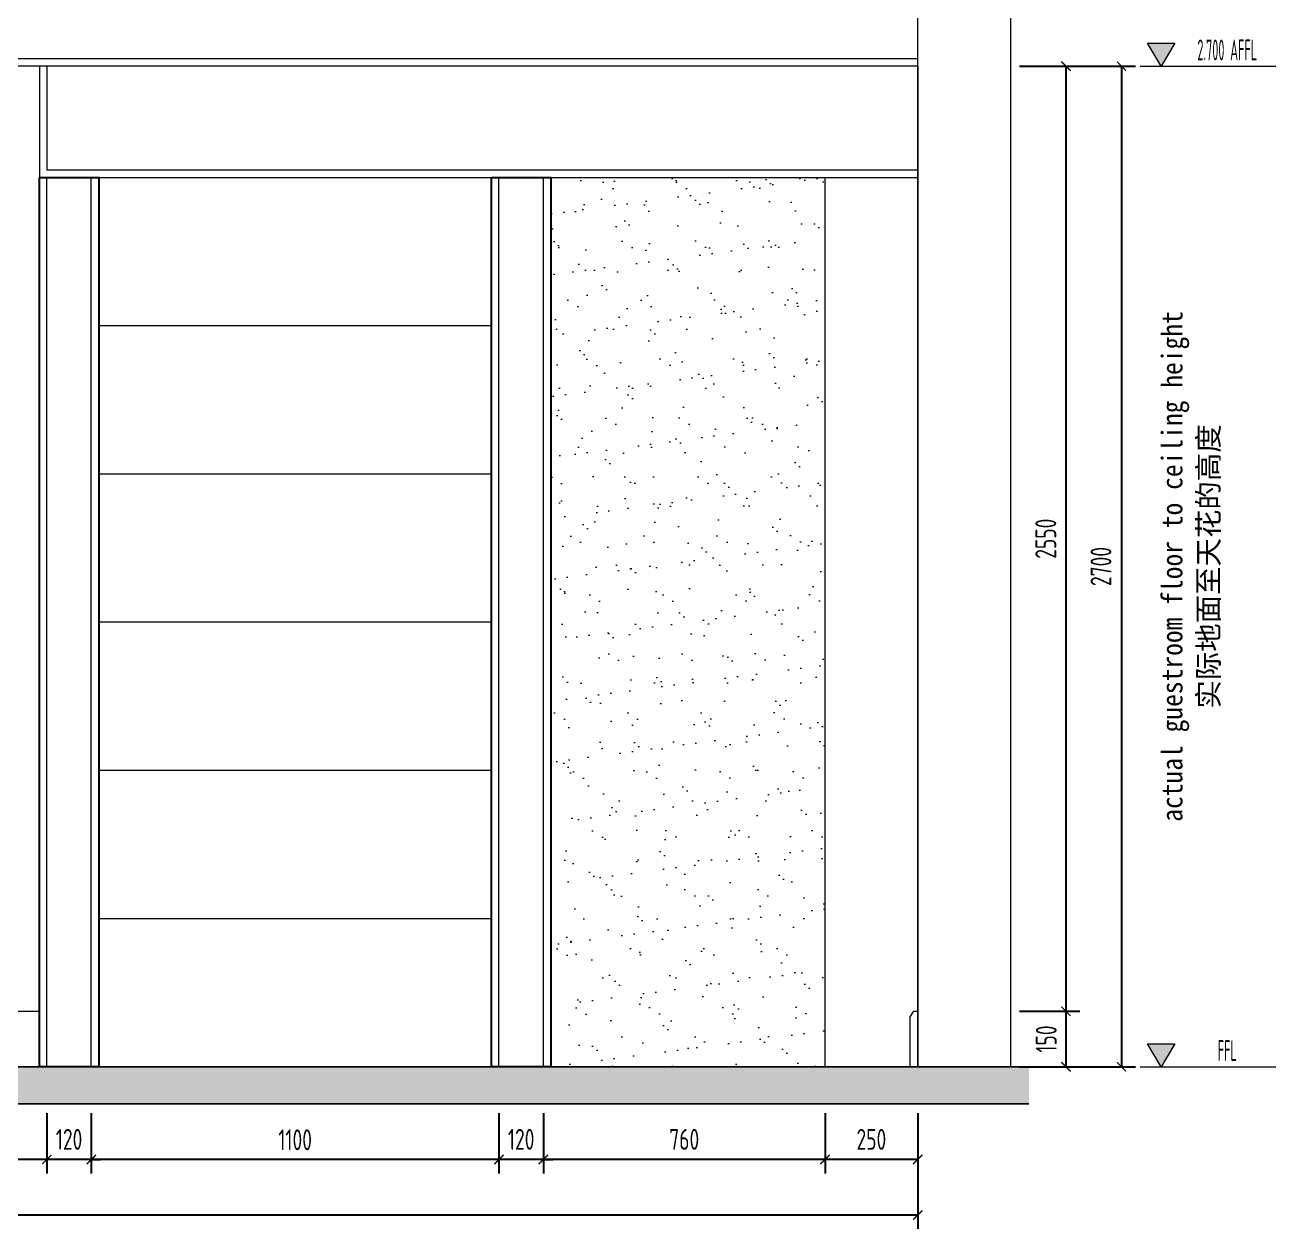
# Model space of a CAD drawing. Header units: millimetres. Extents: x 3162 to 221128, y -144913 to 11496.
# Drawn here: x 44242 to 47618, y -18913 to -15664 of the extents above; entities that cross this region are included whole.
import ezdxf
from ezdxf.enums import TextEntityAlignment as Align

# ---------------------------------------------------------------- set-up
doc = ezdxf.new("R2010")
doc.units = ezdxf.units.MM
doc.header["$LTSCALE"] = 10
doc.layers.get('Defpoints').update_dxf_attribs({"color": 250})
for name, color, linetype, lineweight in [('Contour【轮廓线】', 94, 'Continuous', 0), ('Elevation【立面图库】', 150, 'Continuous', 0), ('FC-Hatch【平面填充】', 250, 'Continuous', 0), ('FF-Text【平面文字】', 2, 'Continuous', 0), ('Fine【细线】', 250, 'Continuous', 0), ('Finish【完成面】', 2, 'Continuous', 0), ('Gray【中细线】', 8, 'Continuous', 0), ('RC-dimensions', 44, 'Continuous', 0), ('Wall【立面墙】', 252, 'Continuous', 0)]:
    doc.layers.add(name, color=color, linetype=linetype, lineweight=lineweight)
doc.layers.add('T-05天花灯具', color=4, linetype='Continuous')
doc.styles.add('宋体', font='', dxfattribs={"width": 0.8})
doc.styles.add('尺寸标注', font='ARCHS.SHX', dxfattribs={"width": 0.8})
doc.styles.add('标高', font='ARCHS.SHX', dxfattribs={"width": 0.5})
doc.styles.get('宋体').set_extended_font_data('SimSun')
doc.dimstyles.new('海龙1：25', dxfattribs={"dimscale": 25, "dimtxt": 2.25, "dimasz": 1, "dimexe": 1.5, "dimexo": 1, "dimgap": 1, "dimtad": 1, "dimdec": 0, "dimrnd": 5, "dimdsep": 46, "dimtxsty": '尺寸标注', "dimblk": 'ARCHTICK', "dimblk1": 'ARCHTICK', "dimblk2": 'ARCHTICK', "dimcen": 1, "dimclrd": 44, "dimclre": 44, "dimclrt": 2, "dimadec": 0, "dimazin": 0, "dimtfac": 1, "dimtdec": 0, "dimtix": 1, "dimtmove": 2, "dimatfit": 3, "dimldrblk": 'hl_arrow2', "dimfxl": 5, "dimfxlon": 1, "dimarcsym": 0})

# ---------------------------------------------------------------- blocks, each defined once
blk = doc.blocks.new('海龙工具_踢脚线')
blk.add_lwpolyline([(20, 0), (20, 90), (10, 100), (0, 100)])
blk = doc.blocks.new('_ArchTick')
at = {"color": 2, "linetype": 'ByBlock', "const_width": 0.15}
blk.add_lwpolyline([(-0.5, -0.5), (0.5, 0.5)], dxfattribs=at)
blk = doc.blocks.new('*D1126')
at = {"layer": 'Defpoints', "color": 0, "transparency": 16777216}
for p in [(46901.2, -15775.1), (46901.2, -18325.1), (47051.2, -18325.1)]:
    blk.add_point(p, dxfattribs=at)
at = {"layer": 'RC-dimensions', "color": 44, "lineweight": -2, "transparency": 16777216}
for p, q in [((46926.2, -15775.1), (47088.7, -15775.1)), ((47051.2, -15775.1), (47051.2, -18325.1)), ((46926.2, -18325.1), (47088.7, -18325.1))]:
    blk.add_line(p, q, dxfattribs=at)
at = {"layer": 'RC-dimensions', "color": 44, "lineweight": -2, "transparency": 16777216, "xscale": 25, "yscale": 25, "zscale": 25}
for p, rotation in [((47051.2, -15775.1), 90), ((47051.2, -18325.1), 270)]:
    blk.add_blockref('_ArchTick', p, dxfattribs=dict(at, rotation=rotation))
at = {"layer": 'RC-dimensions', "color": 2, "transparency": 16777216, "insert": (46996.9, -17050.1), "char_height": 56.25, "attachment_point": 5, "rotation": 90, "style": '尺寸标注'}
blk.add_mtext('2550', dxfattribs=at)
blk = doc.blocks.new('hl_arrow2')
at = {"color": 2}
blk.add_line((-0.22, 0), (-1, 0), dxfattribs=at)
blk.add_lwpolyline([(-0.22, 0), (-0.86, -0.69), (-0.65, -0.86), (0, 0), (-0.65, 0.86), (-0.86, 0.69)], close=True, dxfattribs=at)
for points in [[(-0.86, 0.69), (-0.65, 0.86), (-0.22, 0), (0, 0)], [(-0.86, -0.69), (-0.65, -0.86), (-0.22, 0), (0, 0)]]:
    blk.add_solid(points, dxfattribs=at)
blk = doc.blocks.new('*D1127')
at = {"layer": 'Defpoints', "color": 0, "transparency": 16777216}
for p in [(46901.2, -18325.1), (46901.2, -18475.1), (47051.2, -18475.1)]:
    blk.add_point(p, dxfattribs=at)
at = {"layer": 'RC-dimensions', "color": 44, "lineweight": -2, "transparency": 16777216}
for p, q in [((46926.2, -18325.1), (47088.7, -18325.1)), ((47051.2, -18325.1), (47051.2, -18475.1)), ((46926.2, -18475.1), (47088.7, -18475.1))]:
    blk.add_line(p, q, dxfattribs=at)
at = {"layer": 'RC-dimensions', "color": 44, "lineweight": -2, "transparency": 16777216, "xscale": 25, "yscale": 25, "zscale": 25}
for p, rotation in [((47051.2, -18325.1), 90), ((47051.2, -18475.1), 270)]:
    blk.add_blockref('_ArchTick', p, dxfattribs=dict(at, rotation=rotation))
at = {"layer": 'RC-dimensions', "color": 2, "transparency": 16777216, "insert": (46998.1, -18400.1), "char_height": 56.25, "attachment_point": 5, "rotation": 90, "style": '尺寸标注'}
blk.add_mtext('150', dxfattribs=at)
blk = doc.blocks.new('*D1128')
at = {"layer": 'Defpoints', "color": 0, "transparency": 16777216}
for p in [(46901.2, -15775.1), (46901.2, -18475.1), (47201.2, -18475.1)]:
    blk.add_point(p, dxfattribs=at)
at = {"layer": 'RC-dimensions', "color": 44, "lineweight": -2, "transparency": 16777216}
for p, q in [((47076.2, -15775.1), (47238.7, -15775.1)), ((47201.2, -15775.1), (47201.2, -18475.1)), ((47076.2, -18475.1), (47238.7, -18475.1))]:
    blk.add_line(p, q, dxfattribs=at)
at = {"layer": 'RC-dimensions', "color": 44, "lineweight": -2, "transparency": 16777216, "xscale": 25, "yscale": 25, "zscale": 25}
for p, rotation in [((47201.2, -15775.1), 90), ((47201.2, -18475.1), 270)]:
    blk.add_blockref('_ArchTick', p, dxfattribs=dict(at, rotation=rotation))
at = {"layer": 'RC-dimensions', "color": 2, "transparency": 16777216, "insert": (47145.7, -17125.1), "char_height": 56.25, "attachment_point": 5, "rotation": 90, "style": '尺寸标注'}
blk.add_mtext('2700', dxfattribs=at)
blk = doc.blocks.new('海龍_立面标识')
at = {"style": '宋体', "width": 0.9, "flags": 8}
blk.add_attdef('FLOOR_HEIGHT', text='', height=2.25, rotation=90, dxfattribs=at).set_placement((0, 0), align=Align.CENTER)
at = {"style": '宋体', "flags": 8}
blk.add_attdef('HEIGHT', text='', height=2.25, rotation=90, dxfattribs=at).set_placement((-3.5, 0), align=Align.CENTER)
blk = doc.blocks.new('hl_Elevation-A2')
blk.add_hatch(color=150).paths.add_polyline_path([(3.74, 2.47), (2.27, 0), (0.8, 2.47)])
at = {"color": 150}
blk.add_line((0, 0), (14.67, 0), dxfattribs=at)
blk.add_lwpolyline([(3.74, 2.47), (2.27, 0), (0.8, 2.47)], close=True, dxfattribs=at)
at = {"color": 2, "style": '标高', "width": 0.8, "flags": 8}
blk.add_attdef('HEIGHT', text='', height=2.25, dxfattribs=at).set_placement((9.42, 1.75), align=Align.MIDDLE_CENTER)
blk = doc.blocks.new('*D1129')
at = {"layer": 'Defpoints', "color": 0, "transparency": 16777216}
for p in [(46401.2, -18575.1), (46651.2, -18575.1), (46401.2, -18725.1)]:
    blk.add_point(p, dxfattribs=at)
at = {"layer": 'RC-dimensions', "color": 44, "lineweight": -2, "transparency": 16777216}
for p, q in [((46401.2, -18600.1), (46401.2, -18762.6)), ((46651.2, -18600.1), (46651.2, -18762.6)), ((46651.2, -18725.1), (46401.2, -18725.1))]:
    blk.add_line(p, q, dxfattribs=at)
at = {"layer": 'RC-dimensions', "color": 44, "lineweight": -2, "transparency": 16777216, "xscale": 25, "yscale": 25, "zscale": 25, "rotation": 180}
blk.add_blockref('_ArchTick', (46401.2, -18725.1), dxfattribs=at)
at = {"layer": 'RC-dimensions', "color": 44, "lineweight": -2, "transparency": 16777216, "xscale": 25, "yscale": 25, "zscale": 25}
blk.add_blockref('_ArchTick', (46651.2, -18725.1), dxfattribs=at)
at = {"layer": 'RC-dimensions', "color": 2, "transparency": 16777216, "insert": (46526.2, -18670.8), "char_height": 56.25, "attachment_point": 5, "style": '尺寸标注'}
blk.add_mtext('250', dxfattribs=at)
blk = doc.blocks.new('*D1130')
at = {"layer": 'Defpoints', "color": 0, "transparency": 16777216}
for p in [(39901.2, -18575.1), (46651.2, -18575.1), (39901.2, -18875.1)]:
    blk.add_point(p, dxfattribs=at)
at = {"layer": 'RC-dimensions', "color": 44, "lineweight": -2, "transparency": 16777216}
for p, q in [((39901.2, -18750.1), (39901.2, -18912.6)), ((46651.2, -18750.1), (46651.2, -18912.6)), ((46651.2, -18875.1), (39901.2, -18875.1))]:
    blk.add_line(p, q, dxfattribs=at)
at = {"layer": 'RC-dimensions', "color": 44, "lineweight": -2, "transparency": 16777216, "xscale": 25, "yscale": 25, "zscale": 25, "rotation": 180}
blk.add_blockref('_ArchTick', (39901.2, -18875.1), dxfattribs=at)
at = {"layer": 'RC-dimensions', "color": 44, "lineweight": -2, "transparency": 16777216, "xscale": 25, "yscale": 25, "zscale": 25}
blk.add_blockref('_ArchTick', (46651.2, -18875.1), dxfattribs=at)
at = {"layer": 'RC-dimensions', "color": 2, "transparency": 16777216, "insert": (43276.2, -18820.8), "char_height": 56.25, "attachment_point": 5, "style": '尺寸标注'}
blk.add_mtext('6750', dxfattribs=at)
blk = doc.blocks.new('*D1159')
at = {"layer": 'Defpoints', "color": 0, "transparency": 16777216}
for p in [(42876.2, -18575.1), (44301.2, -18575.1), (42876.2, -18725.1)]:
    blk.add_point(p, dxfattribs=at)
at = {"layer": 'RC-dimensions', "color": 44, "lineweight": -2, "transparency": 16777216}
for p, q in [((42876.2, -18600.1), (42876.2, -18762.6)), ((44301.2, -18600.1), (44301.2, -18762.6)), ((44301.2, -18725.1), (42876.2, -18725.1))]:
    blk.add_line(p, q, dxfattribs=at)
at = {"layer": 'RC-dimensions', "color": 44, "lineweight": -2, "transparency": 16777216, "xscale": 25, "yscale": 25, "zscale": 25, "rotation": 180}
blk.add_blockref('_ArchTick', (42876.2, -18725.1), dxfattribs=at)
at = {"layer": 'RC-dimensions', "color": 44, "lineweight": -2, "transparency": 16777216, "xscale": 25, "yscale": 25, "zscale": 25}
blk.add_blockref('_ArchTick', (44301.2, -18725.1), dxfattribs=at)
at = {"layer": 'RC-dimensions', "color": 2, "transparency": 16777216, "insert": (43588.7, -18669.6), "char_height": 56.25, "attachment_point": 5, "style": '尺寸标注'}
blk.add_mtext('1425', dxfattribs=at)
blk = doc.blocks.new('*D1160')
at = {"layer": 'Defpoints', "color": 0, "transparency": 16777216}
for p in [(44301.2, -18575.1), (44421.2, -18575.1), (44301.2, -18725.1)]:
    blk.add_point(p, dxfattribs=at)
at = {"layer": 'RC-dimensions', "color": 44, "lineweight": -2, "transparency": 16777216}
for p, q in [((44301.2, -18600.1), (44301.2, -18762.6)), ((44421.2, -18600.1), (44421.2, -18762.6)), ((44301.2, -18725.1), (44276.2, -18725.1)), ((44421.2, -18725.1), (44301.2, -18725.1)), ((44421.2, -18725.1), (44446.2, -18725.1))]:
    blk.add_line(p, q, dxfattribs=at)
at = {"layer": 'RC-dimensions', "color": 44, "lineweight": -2, "transparency": 16777216, "xscale": 25, "yscale": 25, "zscale": 25}
blk.add_blockref('_ArchTick', (44301.2, -18725.1), dxfattribs=at)
at = {"layer": 'RC-dimensions', "color": 44, "lineweight": -2, "transparency": 16777216, "xscale": 25, "yscale": 25, "zscale": 25, "rotation": 180}
blk.add_blockref('_ArchTick', (44421.2, -18725.1), dxfattribs=at)
at = {"layer": 'RC-dimensions', "color": 2, "transparency": 16777216, "insert": (44361.2, -18670.8), "char_height": 56.25, "attachment_point": 5, "style": '尺寸标注'}
blk.add_mtext('120', dxfattribs=at)
blk = doc.blocks.new('*D1161')
at = {"layer": 'Defpoints', "color": 0, "transparency": 16777216}
for p in [(44421.2, -18575.1), (45521.2, -18575.1), (44421.2, -18725.1)]:
    blk.add_point(p, dxfattribs=at)
at = {"layer": 'RC-dimensions', "color": 44, "lineweight": -2, "transparency": 16777216}
for p, q in [((44421.2, -18600.1), (44421.2, -18762.6)), ((45521.2, -18600.1), (45521.2, -18762.6)), ((45521.2, -18725.1), (44421.2, -18725.1))]:
    blk.add_line(p, q, dxfattribs=at)
at = {"layer": 'RC-dimensions', "color": 44, "lineweight": -2, "transparency": 16777216, "xscale": 25, "yscale": 25, "zscale": 25, "rotation": 180}
blk.add_blockref('_ArchTick', (44421.2, -18725.1), dxfattribs=at)
at = {"layer": 'RC-dimensions', "color": 44, "lineweight": -2, "transparency": 16777216, "xscale": 25, "yscale": 25, "zscale": 25}
blk.add_blockref('_ArchTick', (45521.2, -18725.1), dxfattribs=at)
at = {"layer": 'RC-dimensions', "color": 2, "transparency": 16777216, "insert": (44971.2, -18672), "char_height": 56.25, "attachment_point": 5, "style": '尺寸标注'}
blk.add_mtext('1100', dxfattribs=at)
blk = doc.blocks.new('*D1162')
at = {"layer": 'Defpoints', "color": 0, "transparency": 16777216}
for p in [(45521.2, -18575.1), (45641.2, -18575.1), (45521.2, -18725.1)]:
    blk.add_point(p, dxfattribs=at)
at = {"layer": 'RC-dimensions', "color": 44, "lineweight": -2, "transparency": 16777216}
for p, q in [((45521.2, -18600.1), (45521.2, -18762.6)), ((45641.2, -18600.1), (45641.2, -18762.6)), ((45521.2, -18725.1), (45496.2, -18725.1)), ((45641.2, -18725.1), (45521.2, -18725.1)), ((45641.2, -18725.1), (45666.2, -18725.1))]:
    blk.add_line(p, q, dxfattribs=at)
at = {"layer": 'RC-dimensions', "color": 44, "lineweight": -2, "transparency": 16777216, "xscale": 25, "yscale": 25, "zscale": 25}
blk.add_blockref('_ArchTick', (45521.2, -18725.1), dxfattribs=at)
at = {"layer": 'RC-dimensions', "color": 44, "lineweight": -2, "transparency": 16777216, "xscale": 25, "yscale": 25, "zscale": 25, "rotation": 180}
blk.add_blockref('_ArchTick', (45641.2, -18725.1), dxfattribs=at)
at = {"layer": 'RC-dimensions', "color": 2, "transparency": 16777216, "insert": (45581.2, -18670.8), "char_height": 56.25, "attachment_point": 5, "style": '尺寸标注'}
blk.add_mtext('120', dxfattribs=at)
blk = doc.blocks.new('*D1163')
at = {"layer": 'Defpoints', "color": 0, "transparency": 16777216}
for p in [(45641.2, -18575.1), (46401.2, -18575.1), (45641.2, -18725.1)]:
    blk.add_point(p, dxfattribs=at)
at = {"layer": 'RC-dimensions', "color": 44, "lineweight": -2, "transparency": 16777216}
for p, q in [((45641.2, -18600.1), (45641.2, -18762.6)), ((46401.2, -18600.1), (46401.2, -18762.6)), ((46401.2, -18725.1), (45641.2, -18725.1))]:
    blk.add_line(p, q, dxfattribs=at)
at = {"layer": 'RC-dimensions', "color": 44, "lineweight": -2, "transparency": 16777216, "xscale": 25, "yscale": 25, "zscale": 25, "rotation": 180}
blk.add_blockref('_ArchTick', (45641.2, -18725.1), dxfattribs=at)
at = {"layer": 'RC-dimensions', "color": 44, "lineweight": -2, "transparency": 16777216, "xscale": 25, "yscale": 25, "zscale": 25}
blk.add_blockref('_ArchTick', (46401.2, -18725.1), dxfattribs=at)
at = {"layer": 'RC-dimensions', "color": 2, "transparency": 16777216, "insert": (46021.2, -18670.8), "char_height": 56.25, "attachment_point": 5, "style": '尺寸标注'}
blk.add_mtext('760', dxfattribs=at)
blk = doc.blocks.new('海龙_08078208')
at = {"layer": 'Fine【细线】'}
for p, q in [((-60, -1200), (-60, 1200)), ((60, -1200), (60, 1200))]:
    blk.add_line(p, q, dxfattribs=at)
at = {"layer": 'T-05天花灯具'}
blk.add_lwpolyline([(-80, 1200), (80, 1200), (80, -1200), (-80, -1200)], close=True, dxfattribs=at)

msp = doc.modelspace()

# ---------------------------------------------------------------- hatches: boundary and pattern name
at = {"layer": 'FC-Hatch【平面填充】'}
h = msp.add_hatch(dxfattribs=at)
h.set_pattern_fill('_USER', color=256, scale=400, pattern_type=0)
h.set_pattern_definition([(0, (44441.2, -18475.1), (0, 400), [])])
h.paths.add_polyline_path([(45501.2, -16075.1), (44441.2, -16075.1), (44441.2, -18475.1), (45501.2, -18475.1)])
h = msp.add_hatch(dxfattribs=at)
h.set_pattern_fill('AR-SAND', color=256, scale=2.5)
h.set_pattern_definition([(37.5, (45661.21, -18475.11), (-4, 122.3533), [0, -96.52, 0, -107.95, 0, -103.1875]), (7.5, (45661.21, -18475.11), (112.381, 179.206), [0, -52.07, 0, -86.995, 0, -33.3375]), (327.5, (45583.11, -18475.11), (197.748, 0.3593), [0, -31.75, 0, -114.3, 0, -149.225]), (317.5, (45583.11, -18475.11), (190.889, 55.732), [0, -15.875, 0, -74.93, 0, -85.725])])
h.paths.add_polyline_path([(46401.2, -16075.1), (45661.2, -16075.1), (45661.2, -18475.1), (46401.2, -18475.1)])
h = msp.add_hatch(dxfattribs=at)
h.set_pattern_fill('钢筋混凝土', color=256, scale=50, angle=180, style=0, pattern_type=2)
h.set_pattern_definition([(225, (0, 0), (35.35534, -35.35534), []), (230, (0, 0), (-71.72602, 6.27522), [7.5, -82.5]), (175, (0, 0), (13.87511, -75.21923), [6, -66]), (280.4514, (-5.98, 0.52), (-57.85092, -68.94393), [6.374, -70.1142]), (226.1842, (-2e-15, -20), (-106.72409, 16.55189), [11.25, -123.75]), (276.6356, (-8.89, -18.62), (-93.46626, -97.41178), [9.56105, -105.1713]), (171.1842, (-2e-15, -20), (-93.46618, -97.41189), [9, -99]), (201, (-10, -15), (-59.6907, 40.26189), [7.5, -82.5]), (146, (-10, -15), (-24.33156, -72.51501), [6, -66]), (251.4514, (-14.974, -11.645), (-84.02223, -32.25304), [6.374, -70.1142]), (217.5, (0, 0), (-1.215986, -33.289385), [0.5, -65.2, 0.5, -67, 0.5, -66.25]), (187.5, (0, 0), (-26.306954, -39.44117), [0.5, -38.2, 0.5, -63.7, 0.5, -25.25]), (147.5, (22.3, -3e-15), (-53.382244, 2.255487), [0.5, -25, 0.5, -78, 0.5, -103.5]), (137.5, (32.3, -4e-15), (-58.318617, -10.0105), [0.5, -32.5, 0.5, -51.8, 0.5, -73.5])])
h.paths.add_polyline_path([(39601.2, -18575.1), (39601.2, -18475.1), (46951.2, -18475.1), (46951.2, -18575.1)])

# ---------------------------------------------------------------- linework, layer by layer
at = {"layer": 'Contour【轮廓线】'}
msp.add_line((39901.2, -18325.1), (44281.2, -18325.1), dxfattribs=at)
at = {"layer": 'Fine【细线】'}
for p, q in [((45521.2, -18475.1), (45521.2, -16075.1)), ((45641.2, -18475.1), (45641.2, -16075.1))]:
    msp.add_line(p, q, dxfattribs=at)
at = {"layer": 'Finish【完成面】'}
for p, q in [((46651.2, -15775.1), (39901.2, -15775.1)), ((46651.2, -15775.1), (46651.2, -18475.1)), ((46401.2, -18475.1), (46401.2, -16075.1)), ((39901.2, -18475.1), (46651.2, -18475.1))]:
    msp.add_line(p, q, dxfattribs=at)
msp.add_lwpolyline([(44281.2, -15775.1), (44281.2, -16075.1), (46651.2, -16075.1)], dxfattribs=at)
at = {"layer": 'Gray【中细线】'}
msp.add_line((46651.2, -15755.1), (39901.2, -15755.1), dxfattribs=at)
msp.add_lwpolyline([(44301.2, -15775.1), (44301.2, -16055.1), (46651.2, -16055.1)], dxfattribs=at)
at = {"layer": 'T-05天花灯具'}
msp.add_lwpolyline([(45501.2, -16075.1), (45661.2, -16075.1), (45661.2, -18475.1), (45501.2, -18475.1)], close=True, dxfattribs=at)
at = {"layer": 'Wall【立面墙】'}
for points in [[(46651.2, -18475.1), (46651.2, -15625.1), (46901.2, -15625.1), (46901.2, -18475.1)], [(39601.2, -18475.1), (39601.2, -18475.1), (46951.2, -18475.1), (46951.2, -18475.1)], [(39601.2, -18575.1), (39601.2, -18575.1), (46951.2, -18575.1), (46951.2, -18575.1)]]:
    msp.add_lwpolyline(points, close=True, dxfattribs=at)

# ---------------------------------------------------------------- block references
at = {"layer": 'Contour【轮廓线】', "xscale": -1, "yscale": 1.5}
msp.add_blockref('海龙工具_踢脚线', (46651.2, -18475.1), dxfattribs=at)
at = {"layer": 'Elevation【立面图库】'}
ref = msp.add_blockref('hl_Elevation-A2', (47251.2, -15775.1), dxfattribs=dict(at, xscale=25, yscale=25, zscale=25))
ref.add_attrib('HEIGHT', '2.700 AFFL', dxfattribs={"layer": '0', "color": 2, "height": 56.25, "style": '标高', "width": 0.5}).set_placement((47486.7, -15731.4), align=Align.MIDDLE_CENTER)
ref = msp.add_blockref('hl_Elevation-A2', (47251.2, -18475.1), dxfattribs=dict(at, xscale=25, yscale=25, zscale=25))
ref.add_attrib('HEIGHT', 'FFL', dxfattribs={"layer": '0', "color": 2, "height": 56.25, "style": '标高', "width": 0.5}).set_placement((47486.7, -18431.4), align=Align.MIDDLE_CENTER)
at = {"layer": 'FF-Text【平面文字】'}
ref = msp.add_blockref('海龍_立面标识', (47320, -17125.1), dxfattribs=dict(at, xscale=-25, yscale=25, zscale=25))
ref.add_attrib('FLOOR_HEIGHT', 'actual guestroom floor to ceiling height', dxfattribs={"layer": '0', "height": 56.25, "rotation": 90, "style": '宋体', "width": 0.9}).set_placement((47365.6, -17125.1), align=Align.CENTER)
ref.add_attrib('HEIGHT', '实际地面至天花的高度', dxfattribs={"layer": '0', "height": 56.25, "rotation": 90, "style": '宋体'}).set_placement((47463.7, -17125.1), align=Align.CENTER)
at = {"layer": 'T-05天花灯具'}
msp.add_blockref('海龙_08078208', (44361.2, -17275.1), dxfattribs=at)

# ---------------------------------------------------------------- dimensions: what is measured, and where the dimension line sits
at = {"layer": 'RC-dimensions'}
for base, p1, p2, angle, picture, middle in [((47051.2, -18325.1), (46901.2, -15775.1), (46901.2, -18325.1), 270, '*D1126', (46996.9, -17050.1)), ((47201.2, -18475.1), (46901.2, -15775.1), (46901.2, -18475.1), 270, '*D1128', (47145.7, -17125.1)), ((47051.2, -18475.1), (46901.2, -18325.1), (46901.2, -18475.1), 270, '*D1127', (46998.1, -18400.1)), ((39901.2, -18875.1), (46651.2, -18575.1), (39901.2, -18575.1), 180, '*D1130', (43276.2, -18820.8)), ((42876.2, -18725.1), (44301.2, -18575.1), (42876.2, -18575.1), 180, '*D1159', (43588.7, -18669.6)), ((44301.2, -18725.1), (44421.2, -18575.1), (44301.2, -18575.1), 180, '*D1160', (44361.2, -18670.8)), ((44421.2, -18725.1), (45521.2, -18575.1), (44421.2, -18575.1), 180, '*D1161', (44971.2, -18672)), ((45521.2, -18725.1), (45641.2, -18575.1), (45521.2, -18575.1), 180, '*D1162', (45581.2, -18670.8)), ((45641.2, -18725.1), (46401.2, -18575.1), (45641.2, -18575.1), 180, '*D1163', (46021.2, -18670.8)), ((46401.2, -18725.1), (46651.2, -18575.1), (46401.2, -18575.1), 180, '*D1129', (46526.2, -18670.8))]:
    dim = msp.add_linear_dim(base=base, p1=p1, p2=p2, angle=angle, dimstyle='海龙1：25', override={"dimscale": 25, "dimtxsty": '尺寸标注', "dimblk1": 'ArchTick', "dimblk2": 'ArchTick', "dimsah": 1, "dimclrt": 2}, dxfattribs=at)
    dim.commit()
    dim.dimension.update_dxf_attribs({"geometry": picture, "text_midpoint": middle})

doc.saveas('drawing.dxf')
